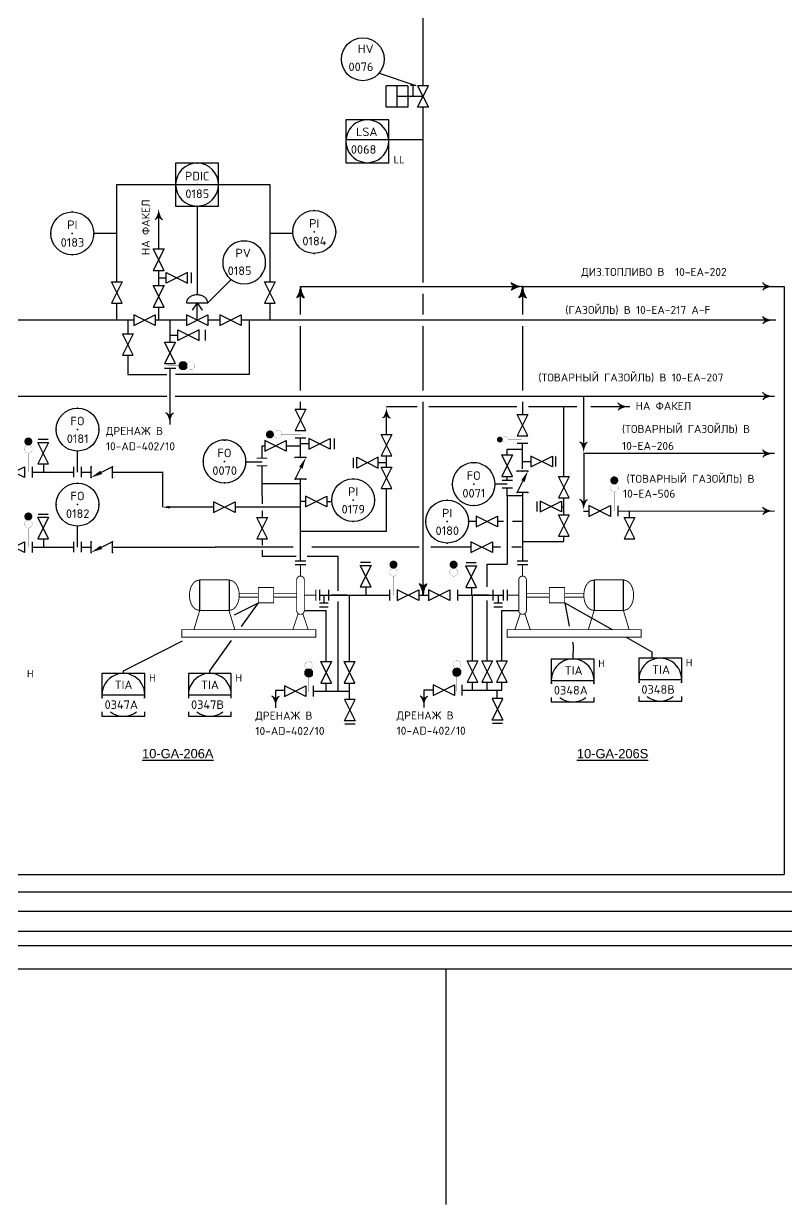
# Model space of a CAD drawing. Extents: x 78 to 490, y 181 to 404.
# Drawn here: x 209.7 to 222.15, y 181.98 to 201.26 of the extents above; entities that cross this region are included whole.
import ezdxf
from ezdxf.enums import TextEntityAlignment as Align

# ---------------------------------------------------------------- set-up
doc = ezdxf.new("R2010")
doc.units = 0
doc.linetypes.add('DASH', pattern=[0.15625, 0.09375, -0.0625])
doc.linetypes.add('SDASH', pattern=[0.09375, 0.046875, -0.046875])
doc.layers.get('0').update_dxf_attribs({"linetype": 'CONTINUOUS'})
for name, color, linetype in [('IN-ATTRIBS', 7, 'CONTINUOUS'), ('IN-EQUIPMENT', 7, 'CONTINUOUS'), ('IN-INST-TAP', 7, 'CONTINUOUS'), ('IN-INSTRUMENT', 7, 'SDASH'), ('IN-MAJ-PROC', 7, 'CONTINUOUS'), ('IN-MIN-PROC', 7, 'CONTINUOUS'), ('IN-PNEUMATIC', 7, 'CONTINUOUS'), ('IN-TEXT', 51, 'CONTINUOUS')]:
    doc.layers.add(name, color=color, linetype=linetype)
doc.styles.add('ATTRIBS', font='SIMPLEX', dxfattribs={"width": 0.8, "height": 0.125})
doc.styles.add('HELV', font='HELV', dxfattribs={"height": 0.15})
doc.styles.add('NARROW', font='simplex', dxfattribs={"width": 0.75, "height": 0.1})
doc.styles.add('S1', font='simplex.shx')
doc.styles.add('SIMPLEX', font='SIMPLEX.shx')

# ---------------------------------------------------------------- blocks, each defined once
blk = doc.blocks.new('BUBTEXT')
at = {"layer": 'IN-ATTRIBS'}
for p in [(0, 0.25), (-0.25, 0), (0, 0), (0.25, 0), (0, -0.25)]:
    blk.add_point(p, dxfattribs=at)
at = {"layer": 'IN-ATTRIBS', "flags": 1}
for tag, style, width, p in [('IDNUM', 'ATTRIBS', 0.8, (0.009, 0.584)), ('DWGNO', 'ATTRIBS', 0.8, (0.003, 0.447)), ('FILENO', 'ATTRIBS', 0.8, (-0.003, 0.311)), ('LOC', 'ATTRIBS', 0.8, (-0.08, -0.422)), ('SIG', 'ATTRIBS', 0.8, (-0.087, -0.563)), ('INSTALL', 'ATTRIBS', 0.8, (-0.087, -0.699)), ('SERV', 'ATTRIBS', 0.8, (-0.083, -0.838)), ('DATE', 'ATTRIBS', 0.8, (-0.088, -0.969)), ('DES', 'NARROW', 0.75, (-0.087, -1.102)), ('CSYS', 'NARROW', 0.75, (-0.087, -1.243))]:
    blk.add_attdef(tag, text='', height=0.1, dxfattribs=dict(at, style=style, width=width)).set_placement(p, align=Align.CENTER)
at = {"layer": 'IN-ATTRIBS', "style": 'ATTRIBS', "flags": 1}
blk.add_attdef('SYSCDI', text='', height=0.1, dxfattribs=at).set_placement((-0.312, 0.312), align=Align.RIGHT)
at = {"layer": 'IN-ATTRIBS', "style": 'S1'}
for tag, p in [('XT', (0.324, 0.257)), ('A1', (0.323, 0.115)), ('A2', (0.323, -0.035)), ('A3', (0.323, -0.185)), ('RES', (0.323, -0.342))]:
    blk.add_attdef(tag, p, '', height=0.1, dxfattribs=at)
at = {"layer": 'IN-ATTRIBS', "style": 'ATTRIBS'}
blk.add_attdef('SYSCDV', text='', height=0.1, dxfattribs=at).set_placement((-0.312, 0.141), align=Align.RIGHT)
at = {"layer": 'IN-ATTRIBS', "style": 'S1'}
for tag, p in [('INSTTYPE', (0, 0.05)), ('TAGNUM', (0.002, -0.156)), ('MD', (0.402, -0.565)), ('SZ', (0.402, -0.696))]:
    blk.add_attdef(tag, text='', height=0.1, dxfattribs=at).set_placement(p, align=Align.CENTER)
blk = doc.blocks.new('VALVTEXT')
at = {"layer": 'IN-ATTRIBS'}
for p in [(0, 0.0625), (0, 0), (0.25, 0.0625), (0.25, 0), (0, -0.0625), (0.25, -0.0625)]:
    blk.add_point(p, dxfattribs=at)
at = {"layer": 'IN-ATTRIBS', "style": 'S1', "flags": 1}
for tag, p in [('IDNUM', (0.125, 0.5625)), ('DWGNO', (0.125, 0.4375)), ('FILENO', (0.125, 0.3125))]:
    blk.add_attdef(tag, text='', height=0.1, dxfattribs=at).set_placement(p, align=Align.CENTER)
at = {"layer": 'IN-ATTRIBS', "style": 'S1'}
for tag, p in [('MODE', (0.125, 0.078125)), ('SIZE', (0.125, -0.1875))]:
    blk.add_attdef(tag, text='', height=0.1, dxfattribs=at).set_placement(p, align=Align.CENTER)

msp = doc.modelspace()

# ---------------------------------------------------------------- hatches: boundary and pattern name
h = msp.add_hatch()
h.set_pattern_fill('ANSI37', color=2, scale=0.0001, style=0)
h.set_pattern_definition([(45, (-75.45023847, -8.58655935), (-0.00022450640303, 0.00022450640303), []), (135, (-75.45023847, -8.58655935), (-0.00022450640303, -0.00022450640303), [])])
edge = h.paths.add_edge_path()
edge.add_arc((212.299, 195.672), 0.0638, 90, 270, ccw=False)
edge.add_arc((212.299, 195.672), 0.0638, -90, 90, ccw=False)
h = msp.add_hatch()
h.set_pattern_fill('ANSI37', color=2, scale=0.0001, style=0)
h.set_pattern_definition([(45, (-76.73715486, -9.13799004), (-0.00022450640303, 0.00022450640303), []), (135, (-76.73715486, -9.13799004), (-0.00022450640303, -0.00022450640303), [])])
edge = h.paths.add_edge_path()
edge.add_arc((214.35, 190.654), 0.0637, 180, 360)
edge.add_arc((214.35, 190.654), 0.0637, 0, 180)
h = msp.add_hatch()
h.set_pattern_fill('ANSI37', color=2, scale=0.0001, style=0)
h.set_pattern_definition([(45, (-74.319402, -9.1261366), (-0.00022450640303, 0.00022450640303), []), (135, (-74.319402, -9.1261366), (-0.00022450640303, -0.00022450640303), [])])
edge = h.paths.add_edge_path()
edge.add_arc((216.768, 190.666), 0.0637, 180, 360)
edge.add_arc((216.768, 190.666), 0.0637, 0, 180)

# ---------------------------------------------------------------- linework, layer by layer
at = {"color": 3}
for p, q in [((216.216, 200.24), (216.216, 201.423)), ((222.109, 196.964), (222.109, 187.365)), ((170.354, 187.365), (222.109, 187.365)), ((116.38, 187.08), (277.715, 187.08)), ((116.213, 186.766), (277.81, 186.766)), ((106.748, 186.436), (278.396, 186.436))]:
    msp.add_line(p, q, dxfattribs=at)
at = {"linetype": 'Continuous'}
for p, q in [((215.5, 200.449), (216.101, 200.247)), ((212.179, 198.628), (212.879, 198.628)), ((213.083, 197.078), (212.703, 196.695)), ((214.646, 193.456), (214.728, 193.456)), ((218.528, 191.798), (219.301, 191.364)), ((219.53, 191.236), (219.953, 190.998)), ((219.953, 190.998), (219.953, 190.894)), ((218.309, 190.531), (219.009, 190.531)), ((219.738, 190.545), (220.438, 190.545)), ((210.975, 190.296), (211.675, 190.296)), ((212.386, 190.296), (213.086, 190.296))]:
    msp.add_line(p, q, dxfattribs=at)
at = {"color": 2}
for p, q in [((215.616, 199.89), (215.616, 200.24)), ((215.966, 200.24), (215.616, 200.24)), ((215.791, 199.89), (215.791, 200.24)), ((215.966, 200.24), (215.966, 199.89)), ((216.101, 200.247), (216.013, 200.247)), ((216.056, 200.06), (216.056, 200.247)), ((216.216, 200.065), (215.791, 200.064)), ((215.966, 199.89), (215.616, 199.89)), ((211.897, 197.107), (212.022, 197.107)), ((212.437, 197.02), (212.437, 197.195)), ((212.353, 196.695), (212.703, 196.695)), ((212.528, 196.414), (212.528, 196.695)), ((212.087, 196.17), (212.212, 196.17)), ((212.212, 196.257), (212.562, 196.082)), ((212.212, 196.082), (212.212, 196.257)), ((212.562, 196.257), (212.212, 196.082)), ((212.562, 196.082), (212.562, 196.257)), ((212.663, 196.082), (212.663, 196.257)), ((211.998, 195.629), (212.179, 195.629)), ((209.932, 194.473), (210.098, 194.473)), ((214.303, 194.486), (214.128, 194.486)), ((214.351, 194.394), (214.215, 194.394)), ((214.767, 194.48), (214.767, 194.306)), ((217.928, 194.401), (217.753, 194.401)), ((214.303, 194.17), (214.128, 194.17)), ((215.079, 194.002), (215.079, 194.168)), ((218.38, 194.19), (218.38, 194.023)), ((209.836, 194.021), (209.836, 193.846)), ((210.021, 194.069), (210.021, 193.933)), ((210.798, 193.846), (210.798, 194.021)), ((215.483, 194.091), (215.619, 194.091)), ((217.977, 194.101), (217.841, 194.101)), ((217.928, 193.951), (217.753, 193.951)), ((218.074, 193.454), (218.074, 193.288)), ((209.932, 193.249), (210.098, 193.249)), ((218.477, 193.365), (218.514, 193.365)), ((219.588, 193.193), (219.588, 193.298)), ((210.021, 192.845), (210.021, 192.709)), ((209.836, 192.797), (209.836, 192.622)), ((210.798, 192.622), (210.798, 192.797)), ((214.128, 192.486), (214.303, 192.486)), ((215.194, 192.463), (215.361, 192.463)), ((216.918, 192.455), (217.084, 192.455)), ((217.753, 192.486), (217.928, 192.486)), ((215.283, 192.06), (215.283, 191.924)), ((217.007, 192.051), (217.007, 191.923)), ((214.528, 192.011), (214.528, 191.836)), ((214.597, 191.923), (214.597, 191.798)), ((214.673, 192.011), (214.673, 191.836)), ((215.671, 192.011), (215.671, 191.836)), ((216.778, 192.011), (216.778, 191.836)), ((217.357, 192.011), (217.357, 191.836)), ((217.441, 191.923), (217.441, 191.798)), ((217.528, 191.836), (217.528, 192.011)), ((214.527, 191.798), (214.667, 191.798)), ((214.527, 191.736), (214.667, 191.736)), ((217.371, 191.798), (217.511, 191.798)), ((217.371, 191.736), (217.511, 191.736)), ((214.423, 190.446), (214.423, 190.271)), ((215.018, 190.222), (215.018, 190.358)), ((216.848, 190.458), (216.848, 190.283)), ((215.107, 189.819), (214.94, 189.819)), ((217.515, 189.831), (217.349, 189.831))]:
    msp.add_line(p, q, dxfattribs=at)
at = {"color": 3, "linetype": 'Continuous'}
for p, q in [((216.216, 198.925), (216.216, 199.89)), ((216.216, 197.031), (216.216, 198.925)), ((214.216, 196.964), (217.716, 196.964)), ((214.216, 196.505), (214.216, 196.964)), ((217.841, 196.964), (221.153, 196.964)), ((217.841, 196.962), (217.841, 196.505)), ((221.153, 196.964), (222.109, 196.964)), ((216.216, 196.505), (216.216, 196.844)), ((211.495, 196.414), (209.528, 196.414)), ((212.348, 196.414), (211.845, 196.414)), ((212.897, 196.414), (212.703, 196.414)), ((221.975, 196.414), (213.247, 196.414)), ((214.216, 195.267), (214.216, 196.318)), ((216.216, 195.267), (216.216, 196.318)), ((217.841, 196.318), (217.841, 195.267)), ((209.528, 195.173), (212.033, 195.173)), ((212.169, 195.173), (219.021, 195.173)), ((218.838, 194.361), (218.838, 195.173)), ((219.021, 195.173), (221.951, 195.173)), ((214.216, 194.961), (214.216, 195.079)), ((216.216, 192.048), (216.216, 195.079)), ((217.841, 195.079), (217.841, 194.876)), ((214.216, 194.17), (214.216, 194.486)), ((217.841, 193.986), (217.841, 194.401)), ((221.951, 194.236), (218.837, 194.236)), ((218.838, 194.236), (218.838, 193.423)), ((214.216, 192.486), (214.216, 193.82)), ((217.841, 193.601), (217.841, 192.486)), ((218.835, 193.298), (218.925, 193.298)), ((219.402, 193.298), (221.951, 193.299)), ((214.528, 191.923), (215.67, 191.923)), ((216.146, 191.923), (216.303, 191.923)), ((216.776, 191.923), (217.528, 191.923))]:
    msp.add_line(p, q, dxfattribs=at)
at = {"color": 7}
for p, q in [((214.958, 199.366), (216.216, 199.366)), ((212.528, 196.695), (212.448, 196.576)), ((212.528, 196.695), (212.609, 196.576))]:
    msp.add_line(p, q, dxfattribs=at)
at = {"color": 5, "linetype": 'Continuous'}
for p, q in [((211.901, 198.001), (211.901, 198.141)), ((211.901, 197.578), (211.901, 198.123)), ((211.901, 196.979), (211.901, 197.228)), ((211.901, 196.428), (211.901, 196.629)), ((211.397, 196.414), (211.397, 196.193)), ((212.086, 196.056), (212.086, 196.418)), ((213.378, 196.414), (213.378, 195.526)), ((211.397, 195.843), (211.397, 195.526)), ((211.397, 195.526), (212.032, 195.526)), ((212.081, 195.629), (212.081, 194.807)), ((213.378, 195.526), (212.178, 195.526)), ((212.967, 195.526), (212.653, 195.526)), ((212.081, 194.994), (212.081, 194.713)), ((215.619, 195.003), (216.122, 195.003)), ((216.31, 195.003), (217.747, 195.003)), ((217.935, 195.003), (218.664, 195.003)), ((218.514, 193.861), (218.514, 195.003)), ((218.652, 195.003), (218.728, 195.003)), ((218.953, 195.003), (219.59, 195.003)), ((215.619, 194.548), (215.619, 194.865)), ((213.588, 194.298), (213.588, 194.361)), ((213.588, 194.361), (213.632, 194.361)), ((213.982, 194.361), (214.216, 194.361)), ((213.588, 194.161), (213.588, 194.298)), ((215.619, 194.173), (215.619, 194.198)), ((215.619, 194.014), (215.619, 194.173)), ((217.591, 194.213), (217.591, 194.308)), ((217.591, 194.308), (217.841, 194.308)), ((213.588, 193.861), (213.588, 194.036)), ((209.836, 193.933), (210.513, 193.933)), ((210.638, 193.933), (210.798, 193.933)), ((211.148, 193.933), (211.966, 193.933)), ((211.966, 193.361), (211.966, 193.939)), ((213.588, 193.548), (213.588, 193.861)), ((217.591, 193.798), (217.591, 193.863)), ((214.216, 193.744), (213.588, 193.744)), ((215.619, 193.423), (215.619, 193.664)), ((217.591, 193.548), (217.591, 193.673)), ((213.588, 193.548), (213.588, 193.414)), ((215.619, 192.969), (215.619, 193.423)), ((217.591, 193.548), (217.591, 193.468)), ((217.841, 193.548), (217.591, 193.548)), ((217.591, 193.468), (217.591, 193.095)), ((218.514, 193.236), (218.514, 193.511)), ((212.051, 193.361), (212.091, 193.361)), ((212.798, 193.361), (212.075, 193.361)), ((213.966, 193.361), (213.148, 193.361)), ((213.588, 193.3), (213.588, 193.185)), ((214.216, 193.361), (213.966, 193.361)), ((217.591, 193.095), (217.591, 192.428)), ((213.588, 192.842), (213.588, 192.742)), ((214.216, 192.969), (215.619, 192.969)), ((218.514, 192.798), (218.514, 192.886)), ((209.836, 192.709), (210.513, 192.709)), ((210.638, 192.709), (210.798, 192.709)), ((211.148, 192.709), (212.825, 192.709)), ((214.096, 192.709), (212.825, 192.709)), ((213.588, 192.658), (213.588, 192.558)), ((216.153, 192.709), (214.403, 192.709)), ((216.998, 192.709), (216.341, 192.709)), ((217.478, 192.709), (217.348, 192.709)), ((217.825, 192.709), (217.665, 192.709)), ((217.841, 192.798), (218.514, 192.798)), ((213.588, 192.558), (214.146, 192.558)), ((214.323, 192.558), (214.833, 192.558)), ((214.833, 191.994), (214.833, 192.558)), ((217.265, 192.428), (217.591, 192.428)), ((217.265, 192.262), (217.265, 192.428)), ((217.265, 192.059), (217.265, 192.257)), ((215.018, 190.839), (215.018, 191.923)), ((217.024, 190.854), (217.024, 191.926)), ((214.278, 191.673), (214.634, 191.673)), ((214.635, 190.839), (214.635, 191.673)), ((214.833, 190.358), (214.833, 191.823)), ((217.265, 190.854), (217.265, 191.835)), ((217.501, 190.851), (217.501, 191.673)), ((217.501, 191.673), (217.782, 191.673)), ((217.024, 190.373), (217.024, 190.504)), ((217.265, 190.373), (217.265, 190.504)), ((217.501, 190.37), (217.501, 190.501)), ((213.809, 190.366), (213.809, 190.084)), ((213.955, 190.366), (213.809, 190.366)), ((214.423, 190.358), (215.018, 190.358)), ((214.635, 190.358), (214.635, 190.489)), ((215.018, 190.358), (215.018, 190.489)), ((216.38, 190.37), (216.229, 190.37)), ((216.229, 190.37), (216.229, 190.089)), ((216.848, 190.37), (217.501, 190.37)), ((217.426, 190.234), (217.426, 190.37))]:
    msp.add_line(p, q, dxfattribs=at)
at = {"color": 6}
for p, q in [((212.57, 191.673), (212.57, 192.173)), ((213.049, 192.173), (213.049, 191.673)), ((219.008, 192.173), (219.008, 191.673)), ((219.487, 191.673), (219.487, 192.173)), ((79.948, 185.824), (463.566, 185.824))]:
    msp.add_line(p, q, dxfattribs=at)
for p, q in [((213.139, 191.603), (213.528, 191.798)), ((213.253, 191.414), (213.528, 191.798)), ((218.528, 191.798), (218.604, 191.416)), ((211.325, 190.691), (212.291, 191.176)), ((212.736, 190.691), (213.09, 191.186)), ((218.655, 191.156), (218.666, 191.102)), ((218.666, 191.102), (218.659, 190.881)), ((211.325, 190.646), (211.325, 190.691)), ((212.736, 190.646), (212.736, 190.691))]:
    msp.add_line(p, q)
at = {"color": 5}
msp.add_line((105.865, 186.205), (278.747, 186.205), dxfattribs=at)
at = {"color": 2}
for points in [[(216.128, 200.24), (216.303, 199.89), (216.128, 199.89), (216.303, 200.24)], [(211.988, 197.228), (211.813, 197.578), (211.988, 197.578), (211.813, 197.228)], [(212.372, 197.195), (212.022, 197.02), (212.022, 197.195), (212.372, 197.02)], [(211.303, 196.69), (211.128, 197.04), (211.303, 197.04), (211.128, 196.69)], [(211.988, 196.629), (211.813, 196.979), (211.988, 196.979), (211.813, 196.629)], [(213.803, 196.69), (213.628, 197.04), (213.803, 197.04), (213.628, 196.69)], [(211.495, 196.326), (211.845, 196.501), (211.845, 196.326), (211.495, 196.501)], [(212.353, 196.326), (212.703, 196.501), (212.703, 196.326), (212.353, 196.501)], [(212.897, 196.326), (213.247, 196.501), (213.247, 196.326), (212.897, 196.501)], [(211.485, 195.843), (211.31, 196.193), (211.485, 196.193), (211.31, 195.843)], [(212.173, 195.706), (211.998, 196.056), (212.173, 196.056), (211.998, 195.706)], [(214.303, 194.611), (214.128, 194.961), (214.303, 194.961), (214.128, 194.611)], [(217.928, 194.526), (217.753, 194.876), (217.928, 194.876), (217.753, 194.526)], [(215.706, 194.198), (215.531, 194.548), (215.706, 194.548), (215.531, 194.198)], [(210.105, 194.069), (209.93, 194.419), (210.105, 194.419), (209.93, 194.069)], [(213.632, 194.273), (213.982, 194.448), (213.982, 194.273), (213.632, 194.448)], [(214.351, 194.306), (214.701, 194.481), (214.701, 194.306), (214.351, 194.481)], [(215.483, 194.175), (215.133, 194), (215.133, 194.175), (215.483, 194)], [(217.678, 193.863), (217.503, 194.213), (217.678, 194.213), (217.503, 193.863)], [(217.977, 194.017), (218.327, 194.192), (218.327, 194.017), (217.977, 194.192)], [(209.361, 193.846), (209.711, 194.021), (209.711, 193.846), (209.361, 194.021)], [(215.706, 193.664), (215.531, 194.014), (215.706, 194.014), (215.531, 193.664)], [(218.602, 193.511), (218.427, 193.861), (218.602, 193.861), (218.427, 193.511)], [(212.798, 193.273), (213.148, 193.448), (213.148, 193.273), (212.798, 193.448)], [(214.296, 193.365), (214.646, 193.54), (214.646, 193.365), (214.296, 193.54)], [(218.477, 193.282), (218.127, 193.457), (218.127, 193.282), (218.477, 193.457)], [(210.105, 192.845), (209.93, 193.195), (210.105, 193.195), (209.93, 192.845)], [(217.084, 193.038), (217.434, 193.213), (217.434, 193.038), (217.084, 193.213)], [(218.602, 192.886), (218.427, 193.236), (218.602, 193.236), (218.427, 192.886)], [(218.925, 193.211), (219.275, 193.386), (219.275, 193.211), (218.925, 193.386)], [(213.676, 192.842), (213.501, 193.192), (213.676, 193.192), (213.501, 192.842)], [(219.675, 192.843), (219.5, 193.193), (219.675, 193.193), (219.5, 192.843)], [(209.361, 192.622), (209.711, 192.797), (209.711, 192.622), (209.361, 192.797)], [(216.998, 192.622), (217.348, 192.797), (217.348, 192.622), (216.998, 192.797)], [(215.367, 192.06), (215.192, 192.41), (215.367, 192.41), (215.192, 192.06)], [(217.091, 192.051), (216.916, 192.401), (217.091, 192.401), (216.916, 192.051)], [(215.796, 191.836), (216.146, 192.011), (216.146, 191.836), (215.796, 192.011)], [(216.303, 191.836), (216.653, 192.011), (216.653, 191.836), (216.303, 192.011)], [(214.723, 190.489), (214.548, 190.839), (214.723, 190.839), (214.548, 190.489)], [(215.105, 190.489), (214.93, 190.839), (215.105, 190.839), (214.93, 190.489)], [(217.112, 190.504), (216.937, 190.854), (217.112, 190.854), (216.937, 190.504)], [(217.352, 190.504), (217.177, 190.854), (217.352, 190.854), (217.177, 190.504)], [(217.589, 190.501), (217.414, 190.851), (217.589, 190.851), (217.414, 190.501)], [(213.955, 190.271), (214.305, 190.446), (214.305, 190.271), (213.955, 190.446)], [(216.38, 190.283), (216.73, 190.458), (216.73, 190.283), (216.38, 190.458)], [(214.934, 190.222), (215.109, 189.872), (214.934, 189.872), (215.109, 190.222)], [(217.343, 190.234), (217.518, 189.884), (217.343, 189.884), (217.518, 190.234)]]:
    msp.add_lwpolyline(points, close=True, dxfattribs=at)
for points in [[(215.656, 199.283), (215.656, 199.686), (214.956, 199.686), (214.956, 199.283)], [(214.956, 199.283), (214.956, 198.986), (215.656, 198.986), (215.656, 199.283)], [(212.878, 198.573), (212.878, 198.977), (212.178, 198.977), (212.178, 198.573)], [(212.178, 198.573), (212.178, 198.277), (212.878, 198.277), (212.878, 198.573)], [(219.009, 190.477), (219.009, 190.881), (218.309, 190.881), (218.309, 190.477)], [(220.438, 190.491), (220.438, 190.895), (219.738, 190.895), (219.738, 190.491)], [(211.675, 190.242), (211.675, 190.646), (210.975, 190.646), (210.975, 190.242)], [(213.086, 190.242), (213.086, 190.646), (212.386, 190.646), (212.386, 190.242)], [(218.309, 190.253), (218.309, 190.181), (219.009, 190.181), (219.009, 190.253)], [(219.738, 190.267), (219.738, 190.195), (220.438, 190.195), (220.438, 190.267)], [(210.975, 190.018), (210.975, 189.946), (211.675, 189.946), (211.675, 190.018)], [(212.386, 190.018), (212.386, 189.946), (213.086, 189.946), (213.086, 190.018)]]:
    msp.add_lwpolyline(points)
at = {"color": 5, "linetype": 'Continuous'}
for points in [[(211.901, 198.123, -0.206864), (211.838, 198.06, -0.206864)], [(211.901, 198.123, 0.206864), (211.963, 198.06, 0.206864)], [(219.465, 195.003, -0.206864), (219.402, 195.065)], [(219.465, 195.003, 0.206864), (219.402, 194.94)], [(212.081, 194.838, 0.206864), (212.019, 194.9, 0.206864)], [(212.081, 194.838, -0.206864), (212.144, 194.9, -0.206864)], [(215.619, 194.879, -0.206864), (215.556, 194.817, -0.206864)], [(215.619, 194.879, 0.206864), (215.681, 194.817, 0.206864)], [(213.809, 190.209, 0.206864), (213.747, 190.272, 0.206864)], [(213.809, 190.209, -0.206864), (213.872, 190.272, -0.206864)], [(216.229, 190.214, 0.206864), (216.167, 190.276, 0.206864)], [(216.229, 190.214, -0.206864), (216.292, 190.276, -0.206864)]]:
    msp.add_lwpolyline(points, format="xyb", dxfattribs=at)
at = {"color": 3, "linetype": 'Continuous'}
for points in [[(214.216, 196.964, 0.150368), (214.278, 196.777)], [(217.716, 196.964, -0.206864), (217.653, 197.027)], [(217.841, 196.964, 0.150368), (217.653, 196.902)], [(217.716, 196.964, 0.206864), (217.653, 196.902)], [(217.841, 196.964, 0.150368), (217.903, 196.777)], [(221.826, 196.964, -0.206864), (221.763, 197.027)], [(221.826, 196.964, 0.206864), (221.763, 196.902)], [(214.216, 196.839, -0.206864), (214.153, 196.777)], [(214.216, 196.839, 0.206864), (214.278, 196.777)], [(217.841, 196.839, -0.206864), (217.778, 196.777)], [(217.841, 196.839, 0.206864), (217.903, 196.777)], [(221.826, 196.414, -0.206864), (221.763, 196.476, -0.206864)], [(221.826, 196.414, 0.206864), (221.763, 196.351, 0.206864)], [(221.826, 195.173, -0.206864), (221.763, 195.236, -0.206864)], [(221.826, 195.173, 0.206864), (221.763, 195.111, 0.206864)], [(218.838, 194.361, 0.206864), (218.775, 194.423, 0.206864)], [(218.838, 194.361, -0.206864), (218.9, 194.423, -0.206864)], [(221.826, 194.236, -0.206864), (221.763, 194.298, -0.206864)], [(221.826, 194.236, 0.206864), (221.763, 194.173, 0.206864)], [(218.838, 193.423, 0.206864), (218.775, 193.486, 0.206864)], [(218.838, 193.423, -0.206864), (218.9, 193.486, -0.206864)], [(221.826, 193.299, -0.206864), (221.763, 193.362, -0.206864)], [(221.826, 193.299, 0.206864), (221.763, 193.237, 0.206864)], [(216.216, 192.048, 0.206864), (216.153, 192.111, 0.206864)], [(216.216, 191.923, 0.150368), (216.153, 192.111, 0.150368)], [(216.216, 192.048, -0.206864), (216.278, 192.111, -0.206864)]]:
    msp.add_lwpolyline(points, format="xyb", dxfattribs=at)
at = {"color": 2}
msp.add_lwpolyline([(212.703, 196.695, 0.126822), (212.691, 196.743, 0.10607), (212.652, 196.788, 0.085783), (212.597, 196.816, 0.075445), (212.528, 196.826, 0.075445), (212.459, 196.816, 0.085783), (212.405, 196.788, 0.10607), (212.366, 196.743, 0.126822), (212.353, 196.695, 0.126822)], format="xyb", dxfattribs=at)
for points, const_width in [([(212.299, 195.608, -1), (212.299, 195.736, -1)], 0.0025), ([(212.428, 195.608, 1), (212.428, 195.736, 1)], 0.0025), ([(213.716, 194.516, 1), (213.716, 194.581, 1)], 0.065), ([(213.841, 194.484, 1), (213.841, 194.612, 1)], 0.0025), ([(209.741, 194.433, 1), (209.806, 194.433, 1)], 0.065), ([(209.71, 194.308, 1), (209.838, 194.308, 1)], 0.0025), ([(217.468, 194.44, 1), (217.468, 194.487, 1)], 0.0468), ([(217.558, 194.418, 1), (217.558, 194.51, 1)], 0.0018), ([(219.305, 193.798, 1), (219.37, 193.798, 1)], 0.065), ([(219.274, 193.673, 1), (219.402, 193.673, 1)], 0.0025), ([(209.741, 193.209, 1), (209.806, 193.209, 1)], 0.065), ([(209.71, 193.084, 1), (209.838, 193.084, 1)], 0.0025), ([(215.701, 192.423, 1), (215.766, 192.423, 1)], 0.065), ([(216.683, 192.423, 1), (216.748, 192.423, 1)], 0.065), ([(215.67, 192.298, 1), (215.797, 192.298, 1)], 0.0025), ([(216.652, 192.298, 1), (216.78, 192.298, 1)], 0.0025), ([(214.287, 190.781, 1), (214.414, 190.781, 1)], 0.0025), ([(214.287, 190.654, 1), (214.414, 190.654, 1)], 0.0025), ([(216.704, 190.793, 1), (216.832, 190.793, 1)], 0.0025), ([(216.704, 190.666, 1), (216.832, 190.666, 1)], 0.0025)]:
    msp.add_lwpolyline(points, format="xyb", close=True, dxfattribs=dict(at, const_width=const_width))
for points, const_width in [([(212.237, 195.672), (212.043, 195.672)], 0.005), ([(213.903, 194.548), (214.216, 194.548)], 0.005), ([(217.603, 194.464), (217.828, 194.464)], 0.0036), ([(209.774, 194.246), (209.774, 193.933)], 0.005), ([(213.5, 194.161), (213.675, 194.161)], 0.021), ([(210.513, 194.021), (210.513, 193.846)], 0.021), ([(210.638, 194.021), (210.638, 193.846)], 0.021), ([(213.5, 194.036), (213.675, 194.036)], 0.021), ([(217.503, 193.798), (217.678, 193.798)], 0.021), ([(217.503, 193.673), (217.678, 193.673)], 0.021), ([(219.338, 193.611), (219.338, 193.298)], 0.005), ([(219.4, 193.386), (219.4, 193.211)], 0.021), ([(209.774, 193.022), (209.774, 192.709)], 0.005), ([(210.513, 192.797), (210.513, 192.622)], 0.021), ([(210.638, 192.797), (210.638, 192.622)], 0.021), ([(215.733, 192.236), (215.733, 191.923)], 0.005), ([(216.716, 192.236), (216.716, 191.923)], 0.005), ([(214.35, 190.592), (214.35, 190.344)], 0.005), ([(216.768, 190.604), (216.768, 190.355)], 0.005)]:
    msp.add_lwpolyline(points, dxfattribs=dict(at, const_width=const_width))
for points in [[(211.148, 193.846), (211.148, 194.021), (210.963, 193.928)], [(214.303, 193.82), (214.128, 193.82), (214.221, 194.005)], [(217.928, 193.601), (217.753, 193.601), (217.846, 193.786)], [(211.148, 192.622), (211.148, 192.797), (210.963, 192.704)]]:
    msp.add_lwpolyline(points, dxfattribs=at)
at = {"color": 6}
for points, const_width in [([(214.128, 192.423), (214.303, 192.423)], 0.021), ([(214.216, 192.236), (214.216, 192.423)], 0.015), ([(217.753, 192.423), (217.928, 192.423)], 0.021), ([(217.841, 192.236), (217.841, 192.423)], 0.015), ([(213.211, 191.954), (213.528, 191.954)], 0.015), ([(213.211, 191.892), (213.528, 191.892)], 0.015), ([(214.153, 191.954), (213.778, 191.954)], 0.015), ([(214.153, 191.892), (213.778, 191.892)], 0.015), ([(214.278, 191.923), (214.466, 191.923)], 0.015), ([(214.466, 192.011), (214.466, 191.836)], 0.021), ([(217.591, 191.836), (217.591, 192.011)], 0.021), ([(217.778, 191.923), (217.591, 191.923)], 0.015), ([(217.903, 191.954), (218.278, 191.954)], 0.015), ([(217.903, 191.892), (218.278, 191.892)], 0.015), ([(218.846, 191.954), (218.528, 191.954)], 0.015), ([(218.846, 191.892), (218.528, 191.892)], 0.015), ([(212.57, 191.673), (212.476, 191.361)], 0.015), ([(213.049, 191.673), (213.143, 191.361)], 0.015), ([(219.008, 191.673), (218.914, 191.361)], 0.015), ([(219.487, 191.673), (219.58, 191.361)], 0.015), ([(214.178, 191.623), (214.091, 191.361)], 0.015), ([(214.253, 191.623), (214.341, 191.361)], 0.015), ([(217.803, 191.623), (217.716, 191.361)], 0.015), ([(217.878, 191.623), (217.966, 191.361)], 0.015)]:
    msp.add_lwpolyline(points, dxfattribs=dict(at, const_width=const_width))
at = {"color": 6, "const_width": 0.015}
for points in [[(214.278, 192.173), (214.278, 191.673, -1), (214.153, 191.673), (214.153, 192.173, -1)], [(217.778, 192.173), (217.778, 191.673, 1), (217.903, 191.673), (217.903, 192.173, 1)], [(213.049, 192.173), (213.109, 192.156, -0.107118), (213.167, 192.1, -0.079807), (213.202, 192.023, -0.067453), (213.216, 191.923, -0.067453), (213.202, 191.824, -0.079807), (213.167, 191.746, -0.107118), (213.109, 191.69), (213.049, 191.673), (212.57, 191.673), (212.51, 191.69, -0.107118), (212.452, 191.746, -0.079807), (212.417, 191.824, -0.067453), (212.403, 191.923, -0.067453), (212.417, 192.023, -0.079807), (212.452, 192.1, -0.107118), (212.51, 192.156), (212.57, 192.173)], [(219.008, 192.173), (218.948, 192.156, 0.107118), (218.89, 192.1, 0.079807), (218.854, 192.023, 0.067453), (218.841, 191.923, 0.067453), (218.854, 191.824, 0.079807), (218.89, 191.746, 0.107118), (218.948, 191.69), (219.008, 191.673), (219.487, 191.673), (219.547, 191.69, 0.107118), (219.605, 191.746, 0.079807), (219.64, 191.824, 0.067453), (219.653, 191.923, 0.067453), (219.64, 192.023, 0.079807), (219.605, 192.1, 0.107118), (219.547, 192.156), (219.487, 192.173)]]:
    msp.add_lwpolyline(points, format="xyb", close=True, dxfattribs=at)
for points in [[(213.778, 191.798), (213.528, 191.798), (213.528, 192.048), (213.778, 192.048)], [(218.278, 191.798), (218.528, 191.798), (218.528, 192.048), (218.278, 192.048)], [(214.466, 191.236), (212.278, 191.236), (212.278, 191.361), (214.466, 191.361)], [(217.591, 191.236), (219.778, 191.236), (219.778, 191.361), (217.591, 191.361)]]:
    msp.add_lwpolyline(points, close=True, dxfattribs=at)
for centre in [(215.233, 200.675), (210.491, 197.832), (214.44, 197.855), (210.576, 194.627), (215.075, 193.475), (210.576, 193.403), (216.609, 193.125)]:
    msp.add_circle(centre, 0.35)
for centre, start, end in [((215.306, 199.336), 351.1529, 188.8471), ((215.306, 199.336), 188.8471, 351.1529), ((212.528, 198.627), 0, 180), ((212.528, 198.627), 180, 0), ((213.296, 197.357), 351.1529, 188.8471), ((213.296, 197.357), 188.8471, 351.1529), ((212.975, 194.106), 351.1529, 188.8471), ((212.975, 194.106), 188.8471, 351.1529), ((217.043, 193.736), 351.1529, 188.8471), ((217.043, 193.736), 188.8471, 351.1529), ((218.659, 190.531), 351.1529, 188.8471), ((220.088, 190.545), 351.1529, 188.8471), ((211.325, 190.296), 351.1529, 188.8471), ((212.736, 190.296), 351.1529, 188.8471), ((218.659, 190.531), 232.6037, 307.3963), ((220.088, 190.545), 232.6037, 307.3963), ((211.325, 190.296), 232.6037, 307.3963), ((212.736, 190.296), 232.6037, 307.3963)]:
    msp.add_arc(centre, 0.35, start, end)
at = {"color": 3, "linetype": 'Continuous'}
for centre, start, end in [((213.88, 196.972), 324.4623, 358.6678), ((217.849, 197.3), 234.4623, 268.6678), ((217.505, 196.972), 324.4623, 358.6678), ((216.552, 191.915), 144.4623, 178.6678)]:
    msp.add_arc(centre, 0.336, start, end, dxfattribs=at)
at = {"color": 5, "linetype": 'Continuous'}
for points in [[(211.897, 198.208), (211.893, 198.106), (211.889, 198.168), (211.882, 198.092)], [(211.901, 198.248), (211.901, 198.123), (211.897, 198.208), (211.893, 198.106)], [(211.901, 198.248), (211.901, 198.123), (211.904, 198.208), (211.909, 198.106)], [(211.904, 198.208), (211.909, 198.106), (211.912, 198.168), (211.919, 198.092)], [(211.86, 198.094), (211.855, 198.068), (211.838, 198.06)], [(211.877, 198.13), (211.869, 198.079), (211.86, 198.094), (211.855, 198.068)], [(211.889, 198.168), (211.882, 198.092), (211.877, 198.13), (211.869, 198.079)], [(211.912, 198.168), (211.919, 198.092), (211.925, 198.13), (211.932, 198.079)], [(211.925, 198.13), (211.932, 198.079), (211.942, 198.094), (211.947, 198.068)], [(211.942, 198.094), (211.947, 198.068), (211.963, 198.06)], [(215.615, 194.964), (215.611, 194.863), (215.607, 194.925), (215.6, 194.848)], [(215.619, 195.003), (215.619, 194.878), (215.615, 194.963), (215.611, 194.861)], [(215.619, 195.003), (215.619, 194.878), (215.622, 194.963), (215.627, 194.861)], [(215.622, 194.964), (215.627, 194.863), (215.63, 194.925), (215.637, 194.848)], [(219.436, 194.961), (219.41, 194.956), (219.402, 194.94)], [(219.472, 195.027), (219.421, 195.034), (219.436, 195.044), (219.41, 195.049)], [(219.472, 194.979), (219.421, 194.971), (219.436, 194.961), (219.41, 194.956)], [(219.51, 195.014), (219.434, 195.021), (219.472, 195.027), (219.421, 195.034)], [(219.51, 194.991), (219.434, 194.984), (219.472, 194.979), (219.421, 194.971)], [(219.55, 195.006), (219.448, 195.011), (219.51, 195.014), (219.434, 195.021)], [(219.55, 194.999), (219.448, 194.995), (219.51, 194.991), (219.434, 194.984)], [(212.04, 194.866), (212.035, 194.892), (212.019, 194.9)], [(212.057, 194.83), (212.05, 194.882), (212.04, 194.866), (212.035, 194.892)], [(212.07, 194.792), (212.062, 194.869), (212.057, 194.83), (212.05, 194.882)], [(212.078, 194.753), (212.073, 194.854), (212.07, 194.792), (212.062, 194.869)], [(212.081, 194.713), (212.081, 194.838), (212.078, 194.753), (212.073, 194.854)], [(212.081, 194.713), (212.081, 194.838), (212.084, 194.753), (212.089, 194.854)], [(212.084, 194.753), (212.089, 194.854), (212.092, 194.792), (212.1, 194.869)], [(212.092, 194.792), (212.1, 194.869), (212.105, 194.83), (212.112, 194.882)], [(212.105, 194.83), (212.112, 194.882), (212.122, 194.866), (212.127, 194.892)], [(212.122, 194.866), (212.127, 194.892), (212.144, 194.9)], [(215.578, 194.851), (215.572, 194.825), (215.556, 194.817)], [(215.595, 194.887), (215.587, 194.835), (215.578, 194.851), (215.572, 194.825)], [(215.607, 194.925), (215.6, 194.848), (215.595, 194.887), (215.587, 194.835)], [(215.63, 194.925), (215.637, 194.848), (215.643, 194.887), (215.65, 194.835)], [(215.643, 194.887), (215.65, 194.835), (215.66, 194.851), (215.665, 194.825)], [(215.66, 194.851), (215.665, 194.825), (215.681, 194.817)], [(212.051, 193.361), (211.966, 193.361), (212.051, 193.361), (212.09, 193.385)], [(212.051, 193.361), (211.966, 193.361), (212.051, 193.361), (212.09, 193.336)], [(213.768, 190.238), (213.763, 190.264), (213.747, 190.272)], [(213.785, 190.202), (213.778, 190.253), (213.768, 190.238), (213.763, 190.264)], [(213.798, 190.164), (213.791, 190.24), (213.785, 190.202), (213.778, 190.253)], [(213.806, 190.124), (213.801, 190.226), (213.798, 190.164), (213.791, 190.24)], [(213.809, 190.084), (213.809, 190.209), (213.806, 190.124), (213.801, 190.226)], [(213.809, 190.084), (213.809, 190.209), (213.813, 190.124), (213.817, 190.226)], [(213.813, 190.124), (213.817, 190.226), (213.821, 190.164), (213.828, 190.24)], [(213.821, 190.164), (213.828, 190.24), (213.834, 190.202), (213.841, 190.253)], [(213.834, 190.202), (213.841, 190.253), (213.851, 190.238), (213.856, 190.264)], [(213.851, 190.238), (213.856, 190.264), (213.872, 190.272)], [(216.188, 190.242), (216.183, 190.268), (216.167, 190.276)], [(216.205, 190.206), (216.198, 190.258), (216.188, 190.242), (216.183, 190.268)], [(216.218, 190.168), (216.211, 190.245), (216.205, 190.206), (216.198, 190.258)], [(216.226, 190.129), (216.221, 190.23), (216.218, 190.168), (216.211, 190.245)], [(216.229, 190.089), (216.229, 190.214), (216.226, 190.129), (216.221, 190.23)], [(216.229, 190.089), (216.229, 190.214), (216.233, 190.129), (216.237, 190.23)], [(216.233, 190.129), (216.237, 190.23), (216.241, 190.168), (216.248, 190.245)], [(216.241, 190.168), (216.248, 190.245), (216.253, 190.206), (216.261, 190.258)], [(216.253, 190.206), (216.261, 190.258), (216.27, 190.242), (216.275, 190.268)], [(216.27, 190.242), (216.275, 190.268), (216.292, 190.276)]]:
    msp.add_solid(points, dxfattribs=at)
at = {"color": 3, "linetype": 'Continuous'}
for points in [[(214.204, 196.885), (214.197, 196.808), (214.192, 196.847), (214.184, 196.795)], [(214.213, 196.924), (214.208, 196.823), (214.204, 196.885), (214.197, 196.808)], [(214.216, 196.964), (214.216, 196.839), (214.213, 196.924), (214.208, 196.823)], [(214.216, 196.964), (214.216, 196.839), (214.219, 196.924), (214.224, 196.823)], [(214.219, 196.924), (214.224, 196.823), (214.227, 196.885), (214.234, 196.808)], [(214.227, 196.885), (214.234, 196.808), (214.24, 196.847), (214.247, 196.795)], [(217.687, 197.005), (217.661, 197.01), (217.653, 197.027)], [(217.687, 196.923), (217.661, 196.918), (217.653, 196.902)], [(217.724, 196.988), (217.672, 196.996), (217.687, 197.005), (217.661, 197.01)], [(217.724, 196.94), (217.672, 196.933), (217.687, 196.923), (217.661, 196.918)], [(217.762, 196.975), (217.685, 196.983), (217.724, 196.988), (217.672, 196.996)], [(217.762, 196.953), (217.685, 196.945), (217.724, 196.94), (217.672, 196.933)], [(217.801, 196.967), (217.7, 196.972), (217.762, 196.975), (217.685, 196.983)], [(217.801, 196.961), (217.7, 196.956), (217.762, 196.953), (217.685, 196.945)], [(217.841, 196.964), (217.716, 196.964), (217.801, 196.967), (217.7, 196.972)], [(217.841, 196.964), (217.716, 196.964), (217.801, 196.961), (217.7, 196.956)], [(217.829, 196.885), (217.822, 196.808), (217.817, 196.847), (217.809, 196.795)], [(217.838, 196.924), (217.833, 196.823), (217.829, 196.885), (217.822, 196.808)], [(217.841, 196.964), (217.841, 196.839), (217.838, 196.924), (217.833, 196.823)], [(217.841, 196.964), (217.841, 196.839), (217.844, 196.924), (217.849, 196.823)], [(217.844, 196.924), (217.849, 196.823), (217.852, 196.885), (217.859, 196.808)], [(217.852, 196.885), (217.859, 196.808), (217.865, 196.847), (217.872, 196.795)], [(221.797, 197.005), (221.771, 197.01), (221.763, 197.027)], [(221.797, 196.923), (221.771, 196.918), (221.763, 196.902)], [(221.834, 196.988), (221.782, 196.996), (221.797, 197.005), (221.771, 197.01)], [(221.834, 196.94), (221.782, 196.933), (221.797, 196.923), (221.771, 196.918)], [(221.872, 196.975), (221.795, 196.983), (221.834, 196.988), (221.782, 196.996)], [(221.872, 196.953), (221.795, 196.945), (221.834, 196.94), (221.782, 196.933)], [(221.911, 196.967), (221.81, 196.972), (221.872, 196.975), (221.795, 196.983)], [(221.911, 196.961), (221.81, 196.956), (221.872, 196.953), (221.795, 196.945)], [(221.951, 196.964), (221.826, 196.964), (221.911, 196.967), (221.81, 196.972)], [(221.951, 196.964), (221.826, 196.964), (221.911, 196.961), (221.81, 196.956)], [(214.175, 196.811), (214.17, 196.785), (214.153, 196.777)], [(214.192, 196.847), (214.184, 196.795), (214.175, 196.811), (214.17, 196.785)], [(214.24, 196.847), (214.247, 196.795), (214.257, 196.811), (214.262, 196.785)], [(214.257, 196.811), (214.262, 196.785), (214.278, 196.777)], [(217.8, 196.811), (217.795, 196.785), (217.778, 196.777)], [(217.817, 196.847), (217.809, 196.795), (217.8, 196.811), (217.795, 196.785)], [(217.865, 196.847), (217.872, 196.795), (217.882, 196.811), (217.887, 196.785)], [(217.882, 196.811), (217.887, 196.785), (217.903, 196.777)], [(221.797, 196.455), (221.771, 196.46), (221.763, 196.476)], [(221.797, 196.373), (221.771, 196.367), (221.763, 196.351)], [(221.834, 196.438), (221.782, 196.445), (221.797, 196.455), (221.771, 196.46)], [(221.834, 196.39), (221.782, 196.382), (221.797, 196.373), (221.771, 196.367)], [(221.872, 196.425), (221.795, 196.432), (221.834, 196.438), (221.782, 196.445)], [(221.872, 196.402), (221.795, 196.395), (221.834, 196.39), (221.782, 196.382)], [(221.911, 196.417), (221.81, 196.422), (221.872, 196.425), (221.795, 196.432)], [(221.911, 196.41), (221.81, 196.406), (221.872, 196.402), (221.795, 196.395)], [(221.951, 196.414), (221.826, 196.414), (221.911, 196.417), (221.81, 196.422)], [(221.951, 196.414), (221.826, 196.414), (221.911, 196.41), (221.81, 196.406)], [(221.797, 195.214), (221.771, 195.219), (221.763, 195.236)], [(221.797, 195.132), (221.771, 195.127), (221.763, 195.111)], [(221.834, 195.197), (221.782, 195.205), (221.797, 195.214), (221.771, 195.219)], [(221.834, 195.149), (221.782, 195.142), (221.797, 195.132), (221.771, 195.127)], [(221.872, 195.185), (221.795, 195.192), (221.834, 195.197), (221.782, 195.205)], [(221.872, 195.162), (221.795, 195.155), (221.834, 195.149), (221.782, 195.142)], [(221.911, 195.177), (221.81, 195.181), (221.872, 195.185), (221.795, 195.192)], [(221.911, 195.17), (221.81, 195.165), (221.872, 195.162), (221.795, 195.155)], [(221.951, 195.173), (221.826, 195.173), (221.911, 195.177), (221.81, 195.181)], [(221.951, 195.173), (221.826, 195.173), (221.911, 195.17), (221.81, 195.165)], [(218.797, 194.389), (218.792, 194.415), (218.775, 194.423)], [(218.814, 194.353), (218.806, 194.405), (218.797, 194.389), (218.792, 194.415)], [(218.826, 194.315), (218.819, 194.392), (218.814, 194.353), (218.806, 194.405)], [(218.834, 194.276), (218.83, 194.377), (218.826, 194.315), (218.819, 194.392)], [(218.838, 194.236), (218.838, 194.361), (218.834, 194.276), (218.83, 194.377)], [(218.838, 194.236), (218.838, 194.361), (218.841, 194.276), (218.846, 194.377)], [(218.841, 194.276), (218.846, 194.377), (218.849, 194.315), (218.856, 194.392)], [(218.849, 194.315), (218.856, 194.392), (218.862, 194.353), (218.869, 194.405)], [(218.862, 194.353), (218.869, 194.405), (218.879, 194.389), (218.884, 194.415)], [(218.879, 194.389), (218.884, 194.415), (218.9, 194.423)], [(221.797, 194.277), (221.771, 194.282), (221.763, 194.298)], [(221.797, 194.195), (221.771, 194.189), (221.763, 194.173)], [(221.834, 194.26), (221.782, 194.267), (221.797, 194.277), (221.771, 194.282)], [(221.834, 194.212), (221.782, 194.204), (221.797, 194.195), (221.771, 194.189)], [(221.872, 194.247), (221.795, 194.254), (221.834, 194.26), (221.782, 194.267)], [(221.872, 194.224), (221.795, 194.217), (221.834, 194.212), (221.782, 194.204)], [(221.911, 194.239), (221.81, 194.244), (221.872, 194.247), (221.795, 194.254)], [(221.911, 194.232), (221.81, 194.228), (221.872, 194.224), (221.795, 194.217)], [(221.951, 194.236), (221.826, 194.236), (221.911, 194.239), (221.81, 194.244)], [(221.951, 194.236), (221.826, 194.236), (221.911, 194.232), (221.81, 194.228)], [(218.797, 193.452), (218.792, 193.478), (218.775, 193.486)], [(218.814, 193.415), (218.806, 193.467), (218.797, 193.452), (218.792, 193.478)], [(218.826, 193.377), (218.819, 193.454), (218.814, 193.415), (218.806, 193.467)], [(218.834, 193.338), (218.83, 193.439), (218.826, 193.377), (218.819, 193.454)], [(218.838, 193.298), (218.838, 193.423), (218.834, 193.338), (218.83, 193.439)], [(218.838, 193.298), (218.838, 193.423), (218.841, 193.338), (218.846, 193.439)], [(218.841, 193.338), (218.846, 193.439), (218.849, 193.377), (218.856, 193.454)], [(218.849, 193.377), (218.856, 193.454), (218.862, 193.415), (218.869, 193.467)], [(218.862, 193.415), (218.869, 193.467), (218.879, 193.452), (218.884, 193.478)], [(218.879, 193.452), (218.884, 193.478), (218.9, 193.486)], [(221.797, 193.341), (221.771, 193.346), (221.763, 193.362)], [(221.797, 193.258), (221.771, 193.253), (221.763, 193.237)], [(221.834, 193.324), (221.782, 193.331), (221.797, 193.341), (221.771, 193.346)], [(221.834, 193.275), (221.782, 193.268), (221.797, 193.258), (221.771, 193.253)], [(221.872, 193.311), (221.795, 193.318), (221.834, 193.324), (221.782, 193.331)], [(221.872, 193.288), (221.795, 193.281), (221.834, 193.275), (221.782, 193.268)], [(221.911, 193.303), (221.81, 193.307), (221.872, 193.311), (221.795, 193.318)], [(221.911, 193.296), (221.81, 193.291), (221.872, 193.288), (221.795, 193.281)], [(221.951, 193.299), (221.826, 193.299), (221.911, 193.303), (221.81, 193.307)], [(221.951, 193.299), (221.826, 193.299), (221.911, 193.296), (221.81, 193.291)], [(216.192, 192.04), (216.184, 192.092), (216.175, 192.077), (216.17, 192.103)], [(216.204, 192.002), (216.197, 192.079), (216.192, 192.04), (216.184, 192.092)], [(216.213, 191.963), (216.208, 192.064), (216.204, 192.002), (216.197, 192.079)], [(216.216, 191.923), (216.216, 192.048), (216.213, 191.963), (216.208, 192.064)], [(216.216, 191.923), (216.216, 192.048), (216.219, 191.963), (216.224, 192.064)], [(216.219, 191.963), (216.224, 192.064), (216.227, 192.002), (216.234, 192.079)], [(216.227, 192.002), (216.234, 192.079), (216.24, 192.04), (216.247, 192.092)]]:
    msp.add_solid(points, dxfattribs=at)
for points in [[(219.436, 195.044), (219.41, 195.049), (219.402, 195.065)], [(216.175, 192.077), (216.17, 192.103), (216.153, 192.111)], [(216.24, 192.04), (216.247, 192.092), (216.257, 192.077), (216.262, 192.103)], [(216.257, 192.077), (216.262, 192.103), (216.278, 192.111)]]:
    msp.add_solid(points)
at = {"color": 2}
for points in [[(214.248, 193.989), (214.303, 194.17), (214.194, 194.02)], [(210.979, 193.902), (210.798, 193.846), (210.948, 193.955)], [(217.873, 193.77), (217.928, 193.951), (217.819, 193.801)], [(210.979, 192.678), (210.798, 192.622), (210.948, 192.731)]]:
    msp.add_solid(points, dxfattribs=at)
at = {"layer": 'IN-EQUIPMENT', "color": 3}
msp.add_line((214.975, 191.923), (214.725, 191.923), dxfattribs=at)
at = {"layer": 'IN-EQUIPMENT', "color": 7}
for p, q in [((214.725, 191.923), (214.85, 191.923)), ((217.282, 191.923), (217.032, 191.923)), ((217.032, 191.923), (217.157, 191.923))]:
    msp.add_line(p, q, dxfattribs=at)
at = {"layer": 'IN-INST-TAP', "color": 7}
for p, q in [((211.216, 197.832), (210.841, 197.832)), ((214.091, 197.832), (213.716, 197.832)), ((210.575, 193.933), (210.575, 194.276)), ((213.588, 194.098), (213.325, 194.098)), ((217.591, 193.736), (217.393, 193.736)), ((214.296, 193.452), (214.214, 193.452)), ((210.575, 192.709), (210.575, 193.052)), ((217.078, 193.125), (216.953, 193.125))]:
    msp.add_line(p, q, dxfattribs=at)
at = {"layer": 'IN-MAJ-PROC', "color": 7}
msp.add_line((213.091, 196.414), (213.072, 196.414), dxfattribs=at)
at = {"layer": 'IN-MIN-PROC', "color": 5}
for p, q in [((211.216, 198.628), (212.178, 198.629)), ((211.216, 197.476), (211.216, 198.628)), ((212.879, 198.628), (213.716, 198.628)), ((213.716, 198.628), (213.716, 197.476)), ((211.216, 197.04), (211.216, 197.832)), ((213.716, 197.832), (213.716, 197.04)), ((211.216, 196.414), (211.216, 196.69)), ((213.716, 196.69), (213.716, 196.414))]:
    msp.add_line(p, q, dxfattribs=at)
at = {"layer": 'IN-MIN-PROC', "color": 7}
for p, q in [((211.397, 196.02), (211.397, 196.017)), ((217.531, 193.125), (217.434, 193.125)), ((217.841, 193.125), (217.674, 193.125)), ((211.148, 192.709), (211.236, 192.709))]:
    msp.add_line(p, q, dxfattribs=at)
at = {"layer": 'IN-MIN-PROC', "color": 4, "linetype": 'Continuous'}
msp.add_line((216.59, 185.824), (216.59, 181.976), dxfattribs=at)
at = {"layer": 'IN-PNEUMATIC', "color": 7}
msp.add_line((212.528, 198.277), (212.528, 196.824), dxfattribs=at)

# ---------------------------------------------------------------- block references
at = {"linetype": 'Continuous', "xscale": 1.4, "yscale": 1.4, "zscale": 1.4}
for p, values in [((210.491, 197.832), {'INSTTYPE': 'PI', 'TAGNUM': '0183'}), ((214.44, 197.855), {'INSTTYPE': 'PI', 'TAGNUM': '0184'}), ((217.043, 193.736), {'INSTTYPE': 'FO', 'TAGNUM': '0071'}), ((215.075, 193.475), {'INSTTYPE': 'PI', 'TAGNUM': '0179'}), ((216.609, 193.125), {'INSTTYPE': 'PI', 'TAGNUM': '0180'})]:
    msp.add_blockref('BUBTEXT', p, dxfattribs=at).add_auto_attribs(values)
at = {"color": 2, "xscale": 1.4, "yscale": 1.4, "zscale": 1.4, "rotation": 90}
for p in [(214.216, 193.82), (217.841, 193.601)]:
    msp.add_blockref('VALVTEXT', p, dxfattribs=at)
at = {"color": 2, "xscale": 1.4, "yscale": 1.4, "zscale": 1.4}
for p in [(210.798, 193.933), (210.798, 192.709)]:
    msp.add_blockref('VALVTEXT', p, dxfattribs=at)
at = {"layer": 'IN-INSTRUMENT', "color": 7, "xscale": 1.4, "yscale": 1.4, "zscale": 1.4}
for p, values in [((212.528, 198.627), {'INSTTYPE': 'PDIC', 'TAGNUM': '0185'}), ((210.576, 194.627), {'INSTTYPE': 'FO', 'TAGNUM': '0181'}), ((212.975, 194.106), {'INSTTYPE': 'FO', 'TAGNUM': '0070'}), ((210.576, 193.403), {'INSTTYPE': 'FO', 'TAGNUM': '0182'})]:
    msp.add_blockref('BUBTEXT', p, dxfattribs=at).add_auto_attribs(values)

# ---------------------------------------------------------------- texts
at = {"color": 7, "style": 'SIMPLEX'}
for s, p in [('HV', (215.152, 200.775)), ('0076', (214.999, 200.482))]:
    msp.add_text(s, height=0.14, dxfattribs=at).set_placement(p)
at = {"linetype": 'DASH', "style": 'SIMPLEX'}
for s, p in [('LSA', (215.121, 199.42)), ('0068', (215.038, 199.132)), ('PV', (213.154, 197.44)), ('0185', (213.027, 197.152))]:
    msp.add_text(s, height=0.14, dxfattribs=at).set_placement(p)
at = {"color": 7, "linetype": 'Continuous', "style": 'SIMPLEX'}
msp.add_text('LL', height=0.12, dxfattribs=at).set_placement((215.736, 198.974))
at = {"linetype": 'Continuous', "style": 'SIMPLEX'}
for s, height, p in [('H', 0.12, (220.505, 190.761)), ('H', 0.12, (209.751, 190.581)), ('TIA', 0.14, (218.527, 190.624)), ('H', 0.12, (219.077, 190.748)), ('TIA', 0.14, (219.955, 190.638)), ('TIA', 0.14, (211.18, 190.389)), ('H', 0.12, (211.743, 190.512)), ('TIA', 0.14, (212.591, 190.389)), ('H', 0.12, (213.154, 190.512)), ('0348A', 0.14, (218.352, 190.301)), ('0348B', 0.14, (219.78, 190.314)), ('0347A', 0.14, (211.018, 190.066)), ('0347B', 0.14, (212.429, 190.066))]:
    msp.add_text(s, height=height, dxfattribs=at).set_placement(p)
at = {"layer": 'IN-INSTRUMENT', "color": 1, "style": 'SIMPLEX'}
msp.add_text('НА ФАКЕЛ', height=0.13, rotation=90, dxfattribs=at).set_placement((211.754, 197.476))
for s, p in [('ДИЗ.ТОПЛИВО В  10-ЕА-202', (218.798, 197.136)), ('(ГАЗОЙЛЬ) В 10-EA-217 A-F', (218.539, 196.516)), ('(ТОВАРНЫЙ ГАЗОЙЛЬ) В 10-ЕА-207', (218.099, 195.413)), ('НА ФАКЕЛ', (219.685, 194.948)), ('(ТОВАРНЫЙ ГАЗОЙЛЬ) В ', (219.464, 194.572)), ('ДРЕНАЖ В', (211.039, 194.54)), ('10-AD-402/10', (211.039, 194.29)), ('10-ЕА-206', (219.464, 194.296)), ('(ТОВАРНЫЙ ГАЗОЙЛЬ) В ', (219.538, 193.759)), (' 10-ЕА-506', (219.393, 193.516)), ('ДРЕНАЖ В', (213.479, 189.891)), ('ДРЕНАЖ В', (215.784, 189.895)), ('10-AD-402/10', (213.479, 189.641)), ('10-AD-402/10', (215.784, 189.646))]:
    msp.add_text(s, height=0.13, dxfattribs=at).set_placement(p)
at = {"layer": 'IN-TEXT', "color": 4, "style": 'HELV'}
for s, p in [('%%u10-GA-206A', (211.63, 189.262)), ('%%u10-GA-206S', (218.728, 189.262))]:
    msp.add_text(s, height=0.15, dxfattribs=at).set_placement(p)

doc.saveas('drawing.dxf')
